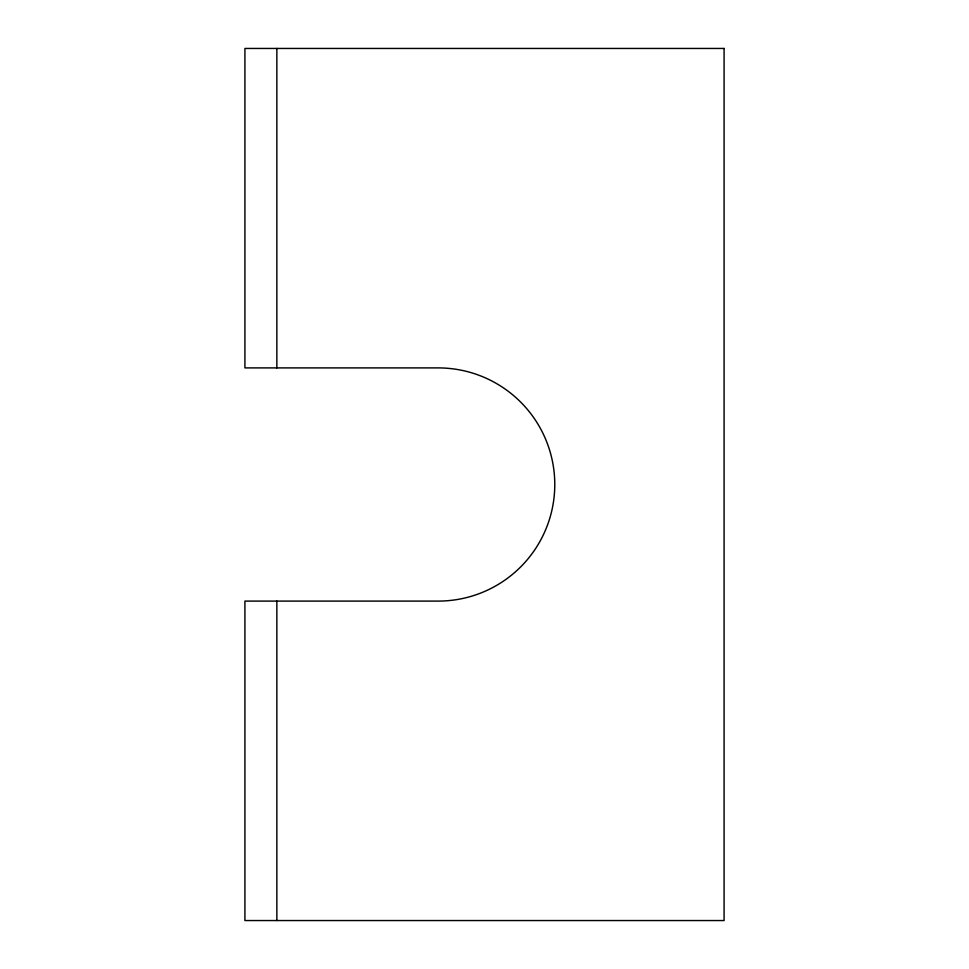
<?xml version="1.0" encoding="UTF-8"?>
<svg xmlns="http://www.w3.org/2000/svg" width="969" height="969" viewBox="0 0 969 969"><rect width="100%" height="100%" fill="white"/><g stroke="black" fill="none" stroke-linecap="round" stroke-linejoin="round"><path stroke-width="1.45" d="M276.855 48.45L276.855 367.905M276.855 601.095L276.855 920.55M724.085 48.45L244.915 48.45L244.915 367.905L438.182 367.905A116.595 116.595 0 0 1 554.777 484.5A116.595 116.595 0 0 1 438.182 601.095L244.915 601.095L244.915 920.55L724.085 920.55L724.085 48.45"/></g></svg>
